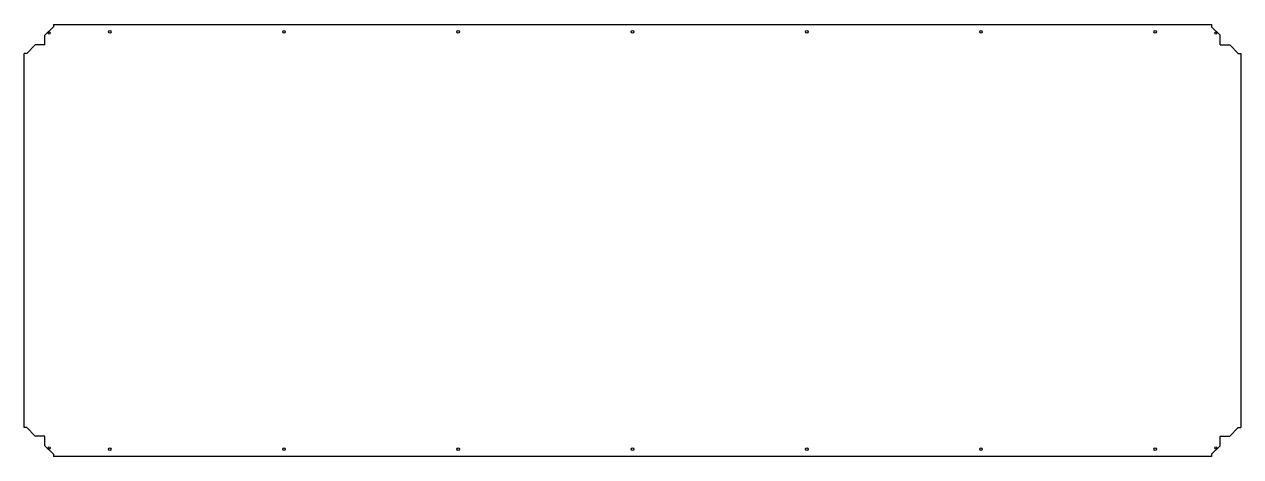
# Model space of a CAD drawing. Header units: millimetres. Extents: x 0 to 2792, y 0 to 992.
import ezdxf

# ---------------------------------------------------------------- set-up
doc = ezdxf.new("R2010")
doc.units = ezdxf.units.MM

msp = doc.modelspace()

# ---------------------------------------------------------------- linework, layer by layer
at = {"color": 7, "linetype": 'Continuous', "lineweight": 25}
for p, q in [((47.1, 967), (66.7, 986.6)), ((66.7, 992), (66.7, 986.6)), ((66.7, 992), (2725.3, 992)), ((2725.3, 992), (2725.3, 986.6)), ((2725.3, 986.6), (2744.9, 967)), ((47.1, 944.9), (47.1, 967)), ((2744.9, 944.9), (2744.9, 967)), ((0, 66.7), (0, 925.3)), ((5.4, 925.3), (0, 925.3)), ((5.4, 925.3), (25, 944.9)), ((47.1, 944.9), (25, 944.9)), ((2744.9, 944.9), (2767, 944.9)), ((2767, 944.9), (2786.6, 925.3)), ((2786.6, 925.3), (2792, 925.3)), ((2792, 925.3), (2792, 66.7)), ((5.4, 66.7), (0, 66.7)), ((25, 47.1), (5.4, 66.7)), ((2786.6, 66.7), (2767, 47.1)), ((2786.6, 66.7), (2792, 66.7)), ((47.1, 47.1), (25, 47.1)), ((47.1, 25), (47.1, 47.1)), ((2744.9, 47.1), (2767, 47.1)), ((2744.9, 25), (2744.9, 47.1)), ((66.7, 5.4), (47.1, 25)), ((66.7, 5.4), (66.7, 0)), ((2725.3, 0), (66.7, 0)), ((2744.9, 25), (2725.3, 5.4)), ((2725.3, 5.4), (2725.3, 0))]:
    msp.add_line(p, q, dxfattribs=at)
for centre, radius in [((196, 975), 3), ((596, 975), 3), ((996, 975), 3), ((1396, 975), 3), ((1796, 975), 3), ((2196, 975), 3), ((2596, 975), 3), ((57, 972), 2.5), ((2735, 972), 2.5), ((57, 20), 2.5), ((196, 17), 3), ((596, 17), 3), ((996, 17), 3), ((1396, 17), 3), ((1796, 17), 3), ((2196, 17), 3), ((2596, 17), 3), ((2735, 20), 2.5)]:
    msp.add_circle(centre, radius, dxfattribs=at)

doc.saveas('drawing.dxf')
